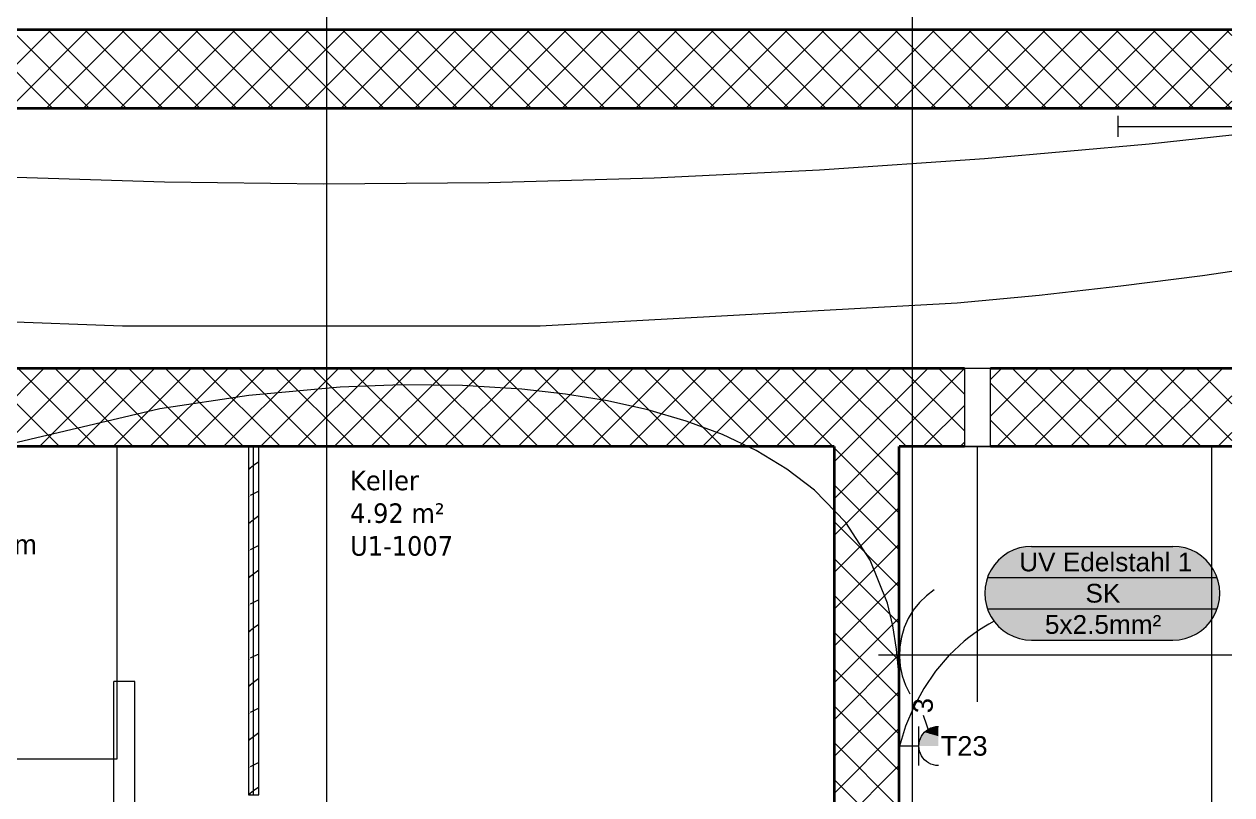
# Model space of a CAD drawing. Extents: x -1067 to 613, y -179 to 712.
# Drawn here: x 106.1 to 198.8, y 417.6 to 476.8 of the extents above; entities that cross this region are included whole.
import ezdxf
from ezdxf.lldxf.tags import DXFTag

# ---------------------------------------------------------------- set-up
doc = ezdxf.new("R2010")
doc.units = 0
doc.layers.get('0').update_dxf_attribs({"lineweight": 13})
for name, color, linetype, lineweight in [('A-AREA-____-IDEN', 7, 'Continuous', 5), ('A-DETL-____-HDLN', 7, '_Verdeckte Linien_', 9), ('A-DETL-GENF-HDLN', 7, '_Verdeckte Linien_', 9), ('A-WALL-____-MCUT', 7, 'Continuous', 35), ('A-WALL-____-PATT', 7, 'Continuous', 35), ('A-WALL-FNSH-MCUT', 7, 'Continuous', 35), ('M-HVAC-DUCT-OTLN', 7, 'Continuous', 9), ('Q-SPCQ-____-HDLN', 7, '_Verdeckte Linien_', 9), ('S-GRID-____-OTLN', 7, 'Continuous', 5)]:
    doc.layers.add(name, color=color, linetype=linetype, lineweight=lineweight)
for name, color, linetype, lineweight, true_color in [('EL01_WAN_Kraft', 1, 'Continuous', 13, 0xff0000), ('EL01_WAN_Leitung_Kraft', 1, 'Continuous', 13, 0xff0000), ('EL01_WAN_Leitung_Licht', 7, 'Continuous', 13, 0x0080ff), ('EL01_WAN_Leuchten', 7, 'Continuous', 13, 0x0080ff)]:
    doc.layers.add(name, color=color, linetype=linetype, lineweight=lineweight, true_color=true_color)
doc.styles.get("Standard").update_dxf_attribs({"font": 'arial.ttf'})
tags = doc.linetypes.add('_Rasterlinie_', pattern=[0.375, 0.2, -0.05, 0.075, -0.05]).pattern_tags.tags
tags[10:11] = [DXFTag(74, 4), DXFTag(75, 0), DXFTag(340, '0'), DXFTag(46, 1.0), DXFTag(50, 0.0), DXFTag(44, 0.0), DXFTag(45, 0.0)]
tags[8:9] = [DXFTag(74, 4), DXFTag(75, 0), DXFTag(340, '0'), DXFTag(46, 1.0), DXFTag(50, 0.0), DXFTag(44, 0.0), DXFTag(45, 0.0)]
tags[6:7] = [DXFTag(74, 4), DXFTag(75, 0), DXFTag(340, '0'), DXFTag(46, 1.0), DXFTag(50, 0.0), DXFTag(44, 0.0), DXFTag(45, 0.0)]
tags[4:5] = [DXFTag(74, 4), DXFTag(75, 0), DXFTag(340, '0'), DXFTag(46, 1.0), DXFTag(50, 0.0), DXFTag(44, 0.0), DXFTag(45, 0.0)]
tags = doc.linetypes.add('_Strichpunkt - Fein_', pattern=[0.2, 0.1, -0.05, 0, -0.05]).pattern_tags.tags
tags[10:11] = [DXFTag(74, 4), DXFTag(75, 0), DXFTag(340, '0'), DXFTag(46, 1.0), DXFTag(50, 0.0), DXFTag(44, 0.0), DXFTag(45, 0.0)]
tags[8:9] = [DXFTag(74, 4), DXFTag(75, 0), DXFTag(340, '0'), DXFTag(46, 1.0), DXFTag(50, 0.0), DXFTag(44, 0.0), DXFTag(45, 0.0)]
tags[6:7] = [DXFTag(74, 4), DXFTag(75, 0), DXFTag(340, '0'), DXFTag(46, 1.0), DXFTag(50, 0.0), DXFTag(44, 0.0), DXFTag(45, 0.0)]
tags[4:5] = [DXFTag(74, 4), DXFTag(75, 0), DXFTag(340, '0'), DXFTag(46, 1.0), DXFTag(50, 0.0), DXFTag(44, 0.0), DXFTag(45, 0.0)]
tags = doc.linetypes.add('_Verdeckte Linien_', pattern=[0.15, 0.1, -0.05]).pattern_tags.tags
tags[6:7] = [DXFTag(74, 4), DXFTag(75, 0), DXFTag(340, '0'), DXFTag(46, 1.0), DXFTag(50, 0.0), DXFTag(44, 0.0), DXFTag(45, 0.0)]
tags[4:5] = [DXFTag(74, 4), DXFTag(75, 0), DXFTag(340, '0'), DXFTag(46, 1.0), DXFTag(50, 0.0), DXFTag(44, 0.0), DXFTag(45, 0.0)]

# ---------------------------------------------------------------- blocks, each defined once
blk = doc.blocks.new('Referenz-A0UJ3194XE', base_point=(-1062.181, -175.856))
at = {"layer": 'A-DETL-____-HDLN', "color": 0, "linetype": '_Verdeckte Linien_', "ltscale": 0.13}
for p, q in [((178.303, 450.376), (178.303, 444.376)), ((180.303, 444.376), (180.303, 450.376))]:
    blk.add_line(p, q, dxfattribs=at)
at = {"layer": 'A-DETL-GENF-HDLN', "color": 0, "linetype": '_Verdeckte Linien_', "ltscale": 0.13}
for p, q in [((100.203, 444.376), (113.203, 444.376)), ((113.203, 444.376), (113.203, 420.376)), ((197.303, 444.376), (173.303, 444.376)), ((173.303, 444.376), (173.303, 433.376)), ((179.303, 424.776), (179.303, 444.376)), ((197.303, 412.376), (197.303, 444.376)), ((175.986, 433.376), (175.386, 432.92)), ((174.847, 432.393), (174.378, 431.803)), ((175.386, 432.92), (174.847, 432.393)), ((174.378, 431.803), (173.987, 431.158)), ((173.68, 430.47), (173.462, 429.748)), ((173.987, 431.158), (173.68, 430.47)), ((173.462, 429.748), (173.336, 429.005)), ((173.336, 429.005), (173.304, 428.252)), ((171.703, 428.376), (198.844, 428.376)), ((173.304, 428.252), (173.367, 427.5)), ((173.367, 427.5), (173.524, 426.763)), ((173.524, 426.763), (173.772, 426.051)), ((173.772, 426.051), (174.107, 425.376)), ((173.303, 425.376), (173.303, 412.376)), ((113.203, 420.376), (81.203, 420.376))]:
    blk.add_line(p, q, dxfattribs=at)
at = {"layer": 'A-WALL-____-MCUT', "color": 0, "linetype": 'Continuous', "ltscale": 0.35}
for p, q in [((198.844, 476.376), (-829.787, 476.376)), ((-827.132, 470.376), (198.844, 470.376)), ((178.303, 450.376), (-831.255, 450.376)), ((198.844, 450.376), (180.303, 450.376)), ((168.303, 444.376), (81.203, 444.376)), ((168.303, 444.376), (168.303, 354.076)), ((173.303, 339.476), (173.303, 444.376)), ((178.303, 444.376), (173.303, 444.376)), ((198.844, 444.376), (180.303, 444.376))]:
    blk.add_line(p, q, dxfattribs=at)
at = {"layer": 'A-WALL-____-MCUT', "color": 0, "linetype": 'Continuous', "lineweight": 9, "ltscale": 0.13}
blk.add_line((123.703, 417.626), (123.703, 444.376), dxfattribs=at)
at = {"layer": 'A-WALL-____-PATT', "color": 0, "linetype": 'Continuous', "lineweight": 9, "ltscale": 0.13}
for p, q in [((102.15, 470.376), (108.15, 476.376)), ((108.252, 470.376), (102.252, 476.376)), ((104.978, 470.376), (110.978, 476.376)), ((111.081, 470.376), (105.081, 476.376)), ((107.807, 470.376), (113.807, 476.376)), ((113.909, 470.376), (107.909, 476.376)), ((110.635, 470.376), (116.635, 476.376)), ((116.738, 470.376), (110.738, 476.376)), ((113.464, 470.376), (119.464, 476.376)), ((119.566, 470.376), (113.566, 476.376)), ((116.292, 470.376), (122.292, 476.376)), ((122.395, 470.376), (116.395, 476.376)), ((119.121, 470.376), (125.121, 476.376)), ((125.223, 470.376), (119.223, 476.376)), ((121.949, 470.376), (127.949, 476.376)), ((128.051, 470.376), (122.051, 476.376)), ((124.777, 470.376), (130.777, 476.376)), ((130.88, 470.376), (124.88, 476.376)), ((127.606, 470.376), (133.606, 476.376)), ((133.708, 470.376), (127.708, 476.376)), ((130.434, 470.376), (136.434, 476.376)), ((136.537, 470.376), (130.537, 476.376)), ((133.263, 470.376), (139.263, 476.376)), ((139.365, 470.376), (133.365, 476.376)), ((136.091, 470.376), (142.091, 476.376)), ((142.194, 470.376), (136.194, 476.376)), ((138.92, 470.376), (144.92, 476.376)), ((145.022, 470.376), (139.022, 476.376)), ((141.748, 470.376), (147.748, 476.376)), ((147.85, 470.376), (141.85, 476.376)), ((144.576, 470.376), (150.576, 476.376)), ((150.679, 470.376), (144.679, 476.376)), ((147.405, 470.376), (153.405, 476.376)), ((153.507, 470.376), (147.507, 476.376)), ((150.233, 470.376), (156.233, 476.376)), ((156.336, 470.376), (150.336, 476.376)), ((153.062, 470.376), (159.062, 476.376)), ((159.164, 470.376), (153.164, 476.376)), ((155.89, 470.376), (161.89, 476.376)), ((161.993, 470.376), (155.993, 476.376)), ((158.719, 470.376), (164.719, 476.376)), ((164.821, 470.376), (158.821, 476.376)), ((161.547, 470.376), (167.547, 476.376)), ((167.649, 470.376), (161.649, 476.376)), ((164.375, 470.376), (170.375, 476.376)), ((170.478, 470.376), (164.478, 476.376)), ((167.204, 470.376), (173.204, 476.376)), ((173.306, 470.376), (167.306, 476.376)), ((170.032, 470.376), (176.032, 476.376)), ((176.135, 470.376), (170.135, 476.376)), ((172.861, 470.376), (178.861, 476.376)), ((178.963, 470.376), (172.963, 476.376)), ((175.689, 470.376), (181.689, 476.376)), ((181.792, 470.376), (175.792, 476.376)), ((178.518, 470.376), (184.518, 476.376)), ((184.62, 470.376), (178.62, 476.376)), ((181.346, 470.376), (187.346, 476.376)), ((187.448, 470.376), (181.448, 476.376)), ((184.174, 470.376), (190.174, 476.376)), ((190.277, 470.376), (184.277, 476.376)), ((187.003, 470.376), (193.003, 476.376)), ((193.105, 470.376), (187.105, 476.376)), ((189.831, 470.376), (195.831, 476.376)), ((195.934, 470.376), (189.934, 476.376)), ((192.66, 470.376), (198.66, 476.376)), ((198.762, 470.376), (192.762, 476.376)), ((198.844, 473.123), (195.591, 476.376)), ((198.844, 475.951), (198.419, 476.376)), ((195.488, 470.376), (198.844, 473.731)), ((198.317, 470.376), (198.844, 470.903)), ((101.606, 444.376), (107.606, 450.376)), ((108.797, 444.376), (102.797, 450.376)), ((104.434, 444.376), (110.434, 450.376)), ((111.625, 444.376), (105.625, 450.376)), ((107.263, 444.376), (113.263, 450.376)), ((114.453, 444.376), (108.453, 450.376)), ((110.091, 444.376), (116.091, 450.376)), ((117.282, 444.376), (111.282, 450.376)), ((112.92, 444.376), (118.92, 450.376)), ((120.11, 444.376), (114.11, 450.376)), ((115.748, 444.376), (121.748, 450.376)), ((122.939, 444.376), (116.939, 450.376)), ((118.576, 444.376), (124.576, 450.376)), ((125.767, 444.376), (119.767, 450.376)), ((121.405, 444.376), (127.405, 450.376)), ((128.596, 444.376), (122.596, 450.376)), ((124.233, 444.376), (130.233, 450.376)), ((131.424, 444.376), (125.424, 450.376)), ((127.062, 444.376), (133.062, 450.376)), ((134.252, 444.376), (128.252, 450.376)), ((129.89, 444.376), (135.89, 450.376)), ((137.081, 444.376), (131.081, 450.376)), ((132.719, 444.376), (138.719, 450.376)), ((139.909, 444.376), (133.909, 450.376)), ((135.547, 444.376), (141.547, 450.376)), ((142.738, 444.376), (136.738, 450.376)), ((138.375, 444.376), (144.375, 450.376)), ((145.566, 444.376), (139.566, 450.376)), ((141.204, 444.376), (147.204, 450.376)), ((148.395, 444.376), (142.395, 450.376)), ((144.032, 444.376), (150.032, 450.376)), ((151.223, 444.376), (145.223, 450.376)), ((146.861, 444.376), (152.861, 450.376)), ((154.051, 444.376), (148.051, 450.376)), ((149.689, 444.376), (155.689, 450.376)), ((156.88, 444.376), (150.88, 450.376)), ((152.518, 444.376), (158.518, 450.376)), ((159.708, 444.376), (153.708, 450.376)), ((155.346, 444.376), (161.346, 450.376)), ((162.537, 444.376), (156.537, 450.376)), ((158.174, 444.376), (164.174, 450.376)), ((165.365, 444.376), (159.365, 450.376)), ((161.003, 444.376), (167.003, 450.376)), ((168.194, 444.376), (162.194, 450.376)), ((163.831, 444.376), (169.831, 450.376)), ((171.022, 444.376), (165.022, 450.376)), ((166.66, 444.376), (172.66, 450.376)), ((173.85, 444.376), (167.85, 450.376)), ((169.488, 444.376), (175.488, 450.376)), ((176.679, 444.376), (170.679, 450.376)), ((172.317, 444.376), (178.303, 450.362)), ((178.303, 445.58), (173.507, 450.376)), ((178.303, 448.408), (176.336, 450.376)), ((180.303, 449.534), (181.145, 450.376)), ((180.303, 446.705), (183.973, 450.376)), ((180.802, 444.376), (186.802, 450.376)), ((187.993, 444.376), (181.993, 450.376)), ((183.63, 444.376), (189.63, 450.376)), ((190.821, 444.376), (184.821, 450.376)), ((186.459, 444.376), (192.459, 450.376)), ((193.649, 444.376), (187.649, 450.376)), ((189.287, 444.376), (195.287, 450.376)), ((196.478, 444.376), (190.478, 450.376)), ((192.116, 444.376), (198.116, 450.376)), ((198.844, 444.838), (193.306, 450.376)), ((198.844, 447.667), (196.135, 450.376)), ((185.164, 444.376), (180.303, 449.237)), ((194.944, 444.376), (198.844, 448.275)), ((175.145, 444.376), (178.303, 447.534)), ((182.336, 444.376), (180.303, 446.408)), ((197.772, 444.376), (198.844, 445.447)), ((168.303, 443.191), (169.488, 444.376)), ((168.303, 440.362), (172.317, 444.376)), ((173.303, 442.095), (171.022, 444.376)), ((177.973, 444.376), (178.303, 444.705)), ((173.303, 439.266), (168.303, 444.266)), ((123.445, 442.689), (123.303, 442.618)), ((123.703, 442.911), (123.305, 442.613)), ((124.103, 443.211), (123.703, 442.911)), ((168.303, 437.534), (173.303, 442.534)), ((123.703, 440.736), (123.445, 440.607)), ((124.103, 440.936), (123.703, 440.736)), ((173.303, 436.438), (168.303, 441.438)), ((123.37, 440.545), (123.303, 440.522)), ((168.303, 434.705), (173.303, 439.705)), ((124.103, 439.046), (123.703, 438.746)), ((123.445, 438.524), (123.303, 438.453)), ((123.703, 438.746), (123.305, 438.448)), ((173.303, 433.609), (168.303, 438.609)), ((123.37, 436.38), (123.303, 436.358)), ((123.703, 436.571), (123.445, 436.442)), ((124.103, 436.771), (123.703, 436.571)), ((168.303, 431.877), (173.303, 436.877)), ((173.303, 430.781), (168.303, 435.781)), ((123.445, 434.359), (123.303, 434.288)), ((123.703, 434.581), (123.306, 434.283)), ((124.103, 434.881), (123.703, 434.581)), ((168.303, 429.048), (173.303, 434.048)), ((123.703, 432.406), (123.445, 432.277)), ((124.103, 432.606), (123.703, 432.406)), ((173.303, 427.953), (168.303, 432.953)), ((123.37, 432.215), (123.303, 432.193)), ((123.703, 430.416), (123.306, 430.119)), ((124.103, 430.716), (123.703, 430.416)), ((168.303, 426.22), (173.303, 431.22)), ((123.444, 430.194), (123.303, 430.123)), ((173.303, 425.124), (168.303, 430.124)), ((123.371, 428.051), (123.303, 428.028)), ((123.703, 428.241), (123.444, 428.112)), ((124.103, 428.441), (123.703, 428.241)), ((168.303, 423.392), (173.303, 428.392)), ((173.303, 422.296), (168.303, 427.296)), ((123.444, 426.029), (123.303, 425.958)), ((123.703, 426.251), (123.307, 425.954)), ((124.103, 426.551), (123.703, 426.251)), ((168.303, 420.563), (173.303, 425.563)), ((123.703, 424.076), (123.444, 423.947)), ((124.103, 424.276), (123.703, 424.076)), ((173.303, 419.467), (168.303, 424.467)), ((123.371, 423.886), (123.303, 423.863)), ((123.703, 422.086), (123.307, 421.789)), ((124.103, 422.386), (123.703, 422.086)), ((168.303, 417.735), (173.303, 422.735)), ((123.444, 421.864), (123.303, 421.794)), ((173.303, 416.639), (168.303, 421.639)), ((123.371, 419.721), (123.303, 419.699)), ((123.703, 419.911), (123.444, 419.782)), ((124.103, 420.111), (123.703, 419.911)), ((168.303, 414.906), (173.303, 419.906)), ((173.303, 413.81), (168.303, 418.81)), ((123.444, 417.699), (123.303, 417.629)), ((123.703, 417.921), (123.309, 417.626)), ((124.103, 418.221), (123.703, 417.921))]:
    blk.add_line(p, q, dxfattribs=at)
at = {"layer": 'A-WALL-FNSH-MCUT', "color": 0, "linetype": 'Continuous', "lineweight": 9, "ltscale": 0.13}
for p, q in [((123.303, 444.376), (123.303, 417.626)), ((124.103, 417.626), (124.103, 444.376)), ((123.303, 417.626), (124.103, 417.626))]:
    blk.add_line(p, q, dxfattribs=at)
at = {"layer": 'M-HVAC-DUCT-OTLN', "color": 0, "linetype": '_Strichpunkt - Fein_', "ltscale": 0.13}
for p, q in [((180.303, 450.376), (178.303, 450.376)), ((178.303, 444.376), (180.303, 444.376))]:
    blk.add_line(p, q, dxfattribs=at)
at = {"layer": 'Q-SPCQ-____-HDLN', "color": 0, "linetype": '_Verdeckte Linien_', "ltscale": 0.13}
blk.add_line((173.303, 428.376), (197.303, 428.376), dxfattribs=at)
at = {"layer": 'S-GRID-____-OTLN', "color": 0, "linetype": '_Rasterlinie_', "ltscale": 0.13}
for p, q in [((129.303, 560.559), (129.303, 159.768)), ((174.303, -171.085), (174.303, 546.376))]:
    blk.add_line(p, q, dxfattribs=at)
at = {"layer": 'A-AREA-____-IDEN', "color": 0, "linetype": 'Continuous', "ltscale": 0.13, "char_height": 1.5, "attachment_point": 1}
for s, insert in [('{\\W0.9;\\fVerdana;Keller}', (131.116, 442.522)), ('{\\W0.9;\\fVerdana;4.92 m²}', (131.116, 440.009)), ('{\\W0.9;\\fVerdana;U1-1007}', (131.116, 437.495))]:
    blk.add_mtext(s, dxfattribs=dict(at, insert=insert))
blk = doc.blocks.new('Leitung-A0UJ31IOXE', base_point=(104.205, 420.626))
at = {"color": 0, "linetype": 'ByBlock', "lineweight": -2, "ltscale": 0.13}
for p, q in [((135.07, 449.106), (130.357, 448.928)), ((139.742, 449.066), (135.07, 449.106)), ((144.318, 448.788), (139.742, 449.066)), ((123.327, 448.295), (116.504, 447.281)), ((130.357, 448.928), (123.327, 448.295)), ((147.656, 448.411), (144.318, 448.788)), ((150.887, 447.882), (147.656, 448.411)), ((116.504, 447.281), (104.205, 444.376)), ((153.99, 447.191), (150.887, 447.882)), ((156.941, 446.33), (153.99, 447.191)), ((159.718, 445.291), (156.941, 446.33)), ((162.298, 444.065), (159.718, 445.291)), ((164.659, 442.646), (162.298, 444.065)), ((166.779, 441.023), (164.659, 442.646)), ((169.189, 438.53), (166.779, 441.023)), ((171.075, 435.641), (169.189, 438.53)), ((172.385, 432.338), (171.075, 435.641)), ((172.794, 430.617), (172.385, 432.338)), ((173.078, 428.82), (172.794, 430.617)), ((173.253, 426.974), (173.078, 428.82)), ((173.337, 425.102), (173.253, 426.974)), ((173.349, 423.227), (173.337, 425.102)), ((173.305, 421.376), (173.349, 423.227))]:
    blk.add_line(p, q, dxfattribs=at)
blk = doc.blocks.new('Gruppenzuleitung-A0UJ31MKXE', base_point=(179.864, 429.51))
at = {"color": 0, "linetype": 'ByBlock', "lineweight": -2, "ltscale": 0.13}
for p, q in [((181.664, 436.228), (181.273, 435.966)), ((182.087, 436.436), (181.664, 436.228)), ((182.533, 436.587), (182.087, 436.436)), ((182.995, 436.679), (182.533, 436.587)), ((183.464, 436.71), (182.995, 436.679)), ((183.464, 436.71), (194.321, 436.71)), ((194.791, 436.679), (194.321, 436.71)), ((195.253, 436.587), (194.791, 436.679)), ((195.699, 436.436), (195.253, 436.587)), ((196.121, 436.228), (195.699, 436.436)), ((196.513, 435.966), (196.121, 436.228)), ((180.608, 435.301), (180.347, 434.91)), ((180.919, 435.655), (180.608, 435.301)), ((181.273, 435.966), (180.919, 435.655)), ((196.867, 435.655), (196.513, 435.966)), ((197.177, 435.301), (196.867, 435.655)), ((197.439, 434.91), (197.177, 435.301)), ((180.138, 434.488), (179.987, 434.042)), ((180.07, 434.31), (197.715, 434.31)), ((180.347, 434.91), (180.138, 434.488)), ((197.647, 434.488), (197.439, 434.91)), ((197.799, 434.042), (197.647, 434.488)), ((179.895, 433.58), (179.864, 433.11)), ((179.987, 434.042), (179.895, 433.58)), ((197.89, 433.58), (197.799, 434.042)), ((197.921, 433.11), (197.89, 433.58)), ((179.864, 433.11), (179.895, 432.64)), ((179.895, 432.64), (179.987, 432.178)), ((197.799, 432.178), (197.89, 432.64)), ((197.89, 432.64), (197.921, 433.11)), ((179.987, 432.178), (180.138, 431.732)), ((180.07, 431.91), (197.715, 431.91)), ((180.138, 431.732), (180.347, 431.31)), ((197.439, 431.31), (197.647, 431.732)), ((197.647, 431.732), (197.799, 432.178)), ((180.347, 431.31), (180.608, 430.918)), ((180.608, 430.918), (180.919, 430.564)), ((180.919, 430.564), (181.273, 430.254)), ((196.513, 430.254), (196.867, 430.564)), ((196.867, 430.564), (197.177, 430.918)), ((197.177, 430.918), (197.439, 431.31)), ((181.273, 430.254), (181.664, 429.992)), ((181.664, 429.992), (182.087, 429.784)), ((182.087, 429.784), (182.533, 429.633)), ((182.533, 429.633), (182.995, 429.541)), ((182.995, 429.541), (183.464, 429.51)), ((183.464, 429.51), (194.321, 429.51)), ((194.321, 429.51), (194.791, 429.541)), ((194.791, 429.541), (195.253, 429.633)), ((195.253, 429.633), (195.699, 429.784)), ((195.699, 429.784), (196.121, 429.992)), ((196.121, 429.992), (196.513, 430.254))]:
    blk.add_line(p, q, dxfattribs=at)
at = {"color": 7, "linetype": 'ByBlock', "lineweight": -2, "ltscale": 0.13, "true_color": 0xffffff}
for points in [[(181.22, 435.924), (196.566, 435.924), (181.436, 436.084)], [(181.436, 436.084), (196.349, 436.084), (181.664, 436.228)], [(196.566, 435.924), (181.436, 436.084), (196.349, 436.084)], [(181.664, 436.228), (196.121, 436.228), (181.902, 436.353)], [(196.349, 436.084), (181.664, 436.228), (196.121, 436.228)], [(181.902, 436.353), (195.883, 436.353), (182.149, 436.461)], [(196.121, 436.228), (181.902, 436.353), (195.883, 436.353)], [(182.149, 436.461), (195.636, 436.461), (182.403, 436.55)], [(195.883, 436.353), (182.149, 436.461), (195.636, 436.461)], [(182.403, 436.55), (195.382, 436.55), (182.663, 436.62)], [(195.636, 436.461), (182.403, 436.55), (195.382, 436.55)], [(182.663, 436.62), (195.122, 436.62), (182.928, 436.67)], [(195.382, 436.55), (182.663, 436.62), (195.122, 436.62)], [(182.928, 436.67), (194.858, 436.67), (183.195, 436.7)], [(195.122, 436.62), (182.928, 436.67), (194.858, 436.67)], [(183.195, 436.7), (194.59, 436.7), (183.464, 436.71)], [(194.858, 436.67), (183.195, 436.7), (194.59, 436.7)], [(194.59, 436.7), (183.464, 436.71), (194.321, 436.71)], [(180.347, 434.91), (197.439, 434.91), (180.49, 435.138)], [(180.49, 435.138), (197.296, 435.138), (180.65, 435.354)], [(197.439, 434.91), (180.49, 435.138), (197.296, 435.138)], [(180.49, 435.138), (197.296, 435.138), (180.49, 435.138)], [(197.296, 435.138), (180.49, 435.138), (197.296, 435.138)], [(180.65, 435.354), (197.136, 435.354), (180.825, 435.558)], [(197.296, 435.138), (180.65, 435.354), (197.136, 435.354)], [(180.65, 435.354), (197.136, 435.354), (180.65, 435.354)], [(197.136, 435.354), (180.65, 435.354), (197.136, 435.354)], [(180.825, 435.558), (196.96, 435.558), (181.016, 435.749)], [(197.136, 435.354), (180.825, 435.558), (196.96, 435.558)], [(180.825, 435.558), (196.96, 435.558), (180.825, 435.558)], [(196.96, 435.558), (180.825, 435.558), (196.96, 435.558)], [(181.016, 435.749), (196.77, 435.749), (181.22, 435.924)], [(196.96, 435.558), (181.016, 435.749), (196.77, 435.749)], [(196.77, 435.749), (181.22, 435.924), (196.566, 435.924)], [(179.955, 433.911), (197.831, 433.911), (180.024, 434.171)], [(180.024, 434.171), (197.761, 434.171), (180.113, 434.425)], [(197.831, 433.911), (180.024, 434.171), (197.761, 434.171)], [(180.113, 434.425), (197.672, 434.425), (180.221, 434.672)], [(197.761, 434.171), (180.113, 434.425), (197.672, 434.425)], [(180.221, 434.672), (197.565, 434.672), (180.347, 434.91)], [(197.672, 434.425), (180.221, 434.672), (197.565, 434.672)], [(197.565, 434.672), (180.347, 434.91), (197.439, 434.91)], [(179.864, 433.11), (197.921, 433.11), (179.875, 433.379)], [(179.875, 433.379), (197.911, 433.379), (179.905, 433.646)], [(197.921, 433.11), (179.875, 433.379), (197.911, 433.379)], [(179.905, 433.646), (197.881, 433.646), (179.955, 433.911)], [(197.911, 433.379), (179.905, 433.646), (197.881, 433.646)], [(197.881, 433.646), (179.955, 433.911), (197.831, 433.911)], [(179.875, 432.841), (197.911, 432.841), (179.864, 433.11)], [(197.911, 432.841), (179.864, 433.11), (197.921, 433.11)], [(179.905, 432.573), (197.881, 432.573), (179.875, 432.841)], [(197.881, 432.573), (179.875, 432.841), (197.911, 432.841)], [(179.955, 432.309), (197.831, 432.309), (179.905, 432.573)], [(197.831, 432.309), (179.905, 432.573), (197.881, 432.573)], [(180.024, 432.049), (197.761, 432.049), (179.955, 432.309)], [(197.761, 432.049), (179.955, 432.309), (197.831, 432.309)], [(180.113, 431.795), (197.672, 431.795), (180.024, 432.049)], [(197.672, 431.795), (180.024, 432.049), (197.761, 432.049)], [(180.221, 431.548), (197.565, 431.548), (180.113, 431.795)], [(197.565, 431.548), (180.113, 431.795), (197.672, 431.795)], [(180.347, 431.31), (197.439, 431.31), (180.221, 431.548)], [(197.439, 431.31), (180.221, 431.548), (197.565, 431.548)], [(180.49, 431.082), (197.296, 431.082), (180.347, 431.31)], [(197.296, 431.082), (180.347, 431.31), (197.439, 431.31)], [(180.65, 430.865), (197.136, 430.865), (180.49, 431.082)], [(197.136, 430.865), (180.49, 431.082), (197.296, 431.082)], [(180.825, 430.661), (196.96, 430.661), (180.65, 430.865)], [(196.96, 430.661), (180.65, 430.865), (197.136, 430.865)], [(181.016, 430.471), (196.77, 430.471), (180.825, 430.661)], [(196.77, 430.471), (180.825, 430.661), (196.96, 430.661)], [(181.22, 430.295), (196.566, 430.295), (181.016, 430.471)], [(196.566, 430.295), (181.016, 430.471), (196.77, 430.471)], [(181.436, 430.135), (196.349, 430.135), (181.22, 430.295)], [(196.349, 430.135), (181.22, 430.295), (196.566, 430.295)], [(181.22, 430.295), (196.566, 430.295), (181.22, 430.295)], [(196.566, 430.295), (181.22, 430.295), (196.566, 430.295)], [(181.664, 429.992), (196.121, 429.992), (181.436, 430.135)], [(196.121, 429.992), (181.436, 430.135), (196.349, 430.135)], [(181.902, 429.866), (195.883, 429.866), (181.664, 429.992)], [(195.883, 429.866), (181.664, 429.992), (196.121, 429.992)], [(182.149, 429.759), (195.636, 429.759), (181.902, 429.866)], [(195.636, 429.759), (181.902, 429.866), (195.883, 429.866)], [(182.403, 429.67), (195.382, 429.67), (182.149, 429.759)], [(195.382, 429.67), (182.149, 429.759), (195.636, 429.759)], [(182.663, 429.6), (195.122, 429.6), (182.403, 429.67)], [(195.122, 429.6), (182.403, 429.67), (195.382, 429.67)], [(182.928, 429.55), (194.858, 429.55), (182.663, 429.6)], [(194.858, 429.55), (182.663, 429.6), (195.122, 429.6)], [(183.195, 429.52), (194.59, 429.52), (182.928, 429.55)], [(194.59, 429.52), (182.928, 429.55), (194.858, 429.55)], [(183.464, 429.51), (194.321, 429.51), (183.195, 429.52)], [(194.321, 429.51), (183.195, 429.52), (194.59, 429.52)]]:
    blk.add_solid(points, dxfattribs=at)
at = {"color": 0, "linetype": 'ByBlock', "lineweight": -2, "ltscale": 0.13, "char_height": 1.44, "attachment_point": 1}
for s, insert in [('{\\fArial;UV Edelstahl 1}', (182.507, 436.23)), ('{\\fArial;SK}', (187.599, 433.83)), ('{\\fArial;5x2.5mm²}', (184.484, 431.43))]:
    blk.add_mtext(s, dxfattribs=dict(at, insert=insert))
blk = doc.blocks.new('Leitung-A0UJ31OYXE', base_point=(172.555, 420.626))
at = {"color": 0, "linetype": 'ByBlock', "lineweight": -2, "ltscale": 0.13}
for p, q in [((179.784, 430.499), (179.396, 430.252)), ((180.179, 430.733), (179.784, 430.499)), ((180.581, 430.955), (180.179, 430.733)), ((178.645, 429.721), (178.284, 429.436)), ((179.016, 429.993), (178.645, 429.721)), ((179.396, 430.252), (179.016, 429.993)), ((178.284, 429.436), (177.12, 428.352)), ((177.12, 428.352), (176.083, 427.131)), ((176.083, 427.131), (175.178, 425.796)), ((175.178, 425.796), (174.41, 424.375)), ((174.41, 424.375), (173.784, 422.893)), ((173.784, 422.893), (173.305, 421.376))]:
    blk.add_line(p, q, dxfattribs=at)
blk = doc.blocks.new('Absolute Höhe-A0UJ31UIXE', base_point=(101.813, 436.097))
at = {"color": 0, "lineweight": -2, "insert": (101.813, 437.597), "char_height": 1.5, "attachment_point": 1}
blk.add_mtext('{\\fArial;1.1 m}', dxfattribs=at)
blk = doc.blocks.new('LED-Langfeldleuchte 37W-A0UJ31Y8XE', base_point=(190.113, 468.165))
at = {"color": 0, "lineweight": -2}
for p, q in [((190.113, 468.165), (190.113, 469.765)), ((190.113, 468.965), (198.844, 468.965))]:
    blk.add_line(p, q, dxfattribs=at)
blk = doc.blocks.new('Leitung-A0UJ325YXE', base_point=(56.015, 464.533))
at = {"color": 0, "linetype": 'ByBlock', "lineweight": -2, "ltscale": 0.13}
for p, q in [((192.491, 467.591), (179.841, 466.47)), ((198.844, 468.283), (192.491, 467.591)), ((179.841, 466.47), (167.168, 465.602)), ((116.865, 464.682), (104.663, 465.068)), ((154.478, 464.989), (141.778, 464.633)), ((167.168, 465.602), (154.478, 464.989)), ((129.073, 464.533), (116.865, 464.682)), ((141.778, 464.633), (129.073, 464.533))]:
    blk.add_line(p, q, dxfattribs=at)
blk = doc.blocks.new('LED-Langfeldleuchte 37W-A0UJ326SXE', base_point=(112.973, 396.339))
at = {"color": 0, "lineweight": -2}
for p, q in [((112.973, 396.339), (112.973, 426.339)), ((114.573, 426.339), (112.973, 426.339)), ((114.573, 396.339), (114.573, 426.339)), ((114.573, 396.339), (112.973, 396.339))]:
    blk.add_line(p, q, dxfattribs=at)
blk = doc.blocks.new('Leitung-A0UJ327IXE', base_point=(-261.533, 453.653))
at = {"color": 0, "linetype": 'ByBlock', "lineweight": -2, "ltscale": 0.13}
for p, q in [((190.315, 456.707), (196.577, 457.512)), ((196.577, 457.512), (198.844, 457.847)), ((184.04, 456.01), (190.315, 456.707)), ((177.758, 455.412), (184.04, 456.01)), ((81.51, 454.856), (113.637, 453.653)), ((145.725, 453.657), (177.758, 455.412)), ((113.637, 453.653), (145.725, 453.657))]:
    blk.add_line(p, q, dxfattribs=at)
blk = doc.blocks.new('Steckdose T23_ AP_ 3-fach-A0UJ32B6XE', base_point=(173.305, 419.876))
at = {"color": 0, "lineweight": -2}
for p, q in [((175.659, 422.302), (175.151, 423.718)), ((174.805, 419.876), (174.805, 422.876)), ((174.919, 421.95), (175.006, 422.126)), ((175.006, 422.126), (175.115, 422.289)), ((175.115, 422.289), (175.244, 422.436)), ((175.244, 422.436), (175.392, 422.566)), ((175.392, 422.566), (175.555, 422.675)), ((175.555, 422.675), (175.731, 422.762)), ((175.731, 422.762), (175.917, 422.825)), ((175.917, 422.825), (176.109, 422.863)), ((176.109, 422.863), (176.305, 422.876)), ((174.805, 421.376), (173.305, 421.376)), ((174.805, 421.376), (174.818, 421.571)), ((174.818, 421.18), (174.805, 421.376)), ((174.818, 421.571), (174.856, 421.764)), ((174.856, 420.987), (174.818, 421.18)), ((174.856, 421.764), (174.919, 421.95)), ((174.919, 420.802), (174.856, 420.987)), ((175.006, 420.626), (174.919, 420.802)), ((175.115, 420.463), (175.006, 420.626)), ((175.244, 420.315), (175.115, 420.463)), ((175.392, 420.186), (175.244, 420.315)), ((175.555, 420.077), (175.392, 420.186)), ((175.731, 419.99), (175.555, 420.077)), ((175.917, 419.927), (175.731, 419.99)), ((176.109, 419.889), (175.917, 419.927)), ((176.305, 419.876), (176.109, 419.889))]:
    blk.add_line(p, q, dxfattribs=at)
for points in [[(174.856, 421.764), (176.305, 421.764), (175.006, 422.126)], [(175.006, 422.126), (176.305, 422.126), (175.244, 422.436)], [(176.305, 421.764), (175.006, 422.126), (176.305, 422.126)], [(175.244, 422.436), (176.305, 422.436), (175.555, 422.675)], [(176.305, 422.126), (175.244, 422.436), (176.305, 422.436)], [(175.555, 422.675), (176.305, 422.675), (175.917, 422.825)], [(176.305, 422.436), (175.555, 422.675), (176.305, 422.675)], [(175.917, 422.825), (176.305, 422.825), (176.305, 422.876)], [(176.305, 422.675), (175.917, 422.825), (176.305, 422.825)], [(174.805, 421.376), (176.305, 421.376), (174.856, 421.764)], [(176.305, 421.376), (174.856, 421.764), (176.305, 421.764)]]:
    blk.add_solid(points, dxfattribs=at)
at = {"color": 0, "lineweight": -2, "insert": (174.374, 423.894), "char_height": 1.5, "attachment_point": 1, "rotation": 90}
blk.add_mtext('{\\fArial;3}', dxfattribs=at)
at = {"color": 0, "lineweight": -2, "insert": (176.473, 422.134), "char_height": 1.5, "attachment_point": 1}
blk.add_mtext('{\\fArial;T23}', dxfattribs=at)

msp = doc.modelspace()

# ---------------------------------------------------------------- block references
at = {"color": 9, "lineweight": 25, "ltscale": 0.25, "true_color": 0xc0c0c0}
msp.add_blockref('Referenz-A0UJ3194XE', (-1062.181, -175.856), dxfattribs=at)
at = {"layer": 'EL01_WAN_Kraft', "ltscale": 0.13}
msp.add_blockref('Absolute Höhe-A0UJ31UIXE', (101.813, 436.097), dxfattribs=at)
at = {"layer": 'EL01_WAN_Kraft', "color": 1, "linetype": 'Continuous', "ltscale": 0.13, "true_color": 0xff0000}
msp.add_blockref('Steckdose T23_ AP_ 3-fach-A0UJ32B6XE', (173.305, 419.876), dxfattribs=at)
at = {"layer": 'EL01_WAN_Leitung_Kraft', "color": 1, "ltscale": 0.13, "true_color": 0xff0000}
for name, p in [('Leitung-A0UJ31IOXE', (104.205, 420.626)), ('Gruppenzuleitung-A0UJ31MKXE', (179.864, 429.51)), ('Leitung-A0UJ31OYXE', (172.555, 420.626))]:
    msp.add_blockref(name, p, dxfattribs=at)
at = {"layer": 'EL01_WAN_Leitung_Licht', "ltscale": 0.13}
for name, p in [('Leitung-A0UJ325YXE', (56.015, 464.533)), ('Leitung-A0UJ327IXE', (-261.533, 453.653))]:
    msp.add_blockref(name, p, dxfattribs=at)
at = {"layer": 'EL01_WAN_Leuchten', "ltscale": 0.13}
for name, p in [('LED-Langfeldleuchte 37W-A0UJ31Y8XE', (190.113, 468.165)), ('LED-Langfeldleuchte 37W-A0UJ326SXE', (112.973, 396.339))]:
    msp.add_blockref(name, p, dxfattribs=at)

doc.saveas('drawing.dxf')
